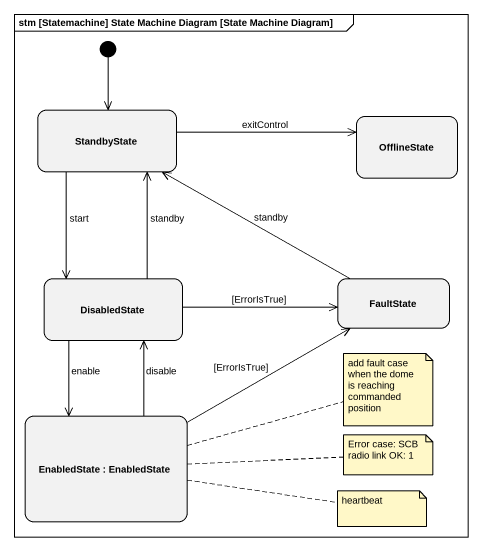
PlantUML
@startuml
mainframe stm [Statemachine] State Machine Diagram [State Machine Diagram]
hide empty description
state StandbyState
state OfflineState
state DisabledState
state FaultState
state "EnabledState : EnabledState" as EnabledState
[*] --> StandbyState
StandbyState -right-> OfflineState : exitControl
StandbyState --> DisabledState : start
DisabledState -up-> StandbyState : standby
DisabledState -right-> FaultState : [ErrorIsTrue]
DisabledState --> EnabledState : enable
FaultState -left-> StandbyState : standby
EnabledState -up-> DisabledState : disable
EnabledState -right-> FaultState : [ErrorIsTrue]
note right of EnabledState : add fault case when the dome is reaching commanded position
note right of EnabledState : Error case: SCB radio link OK: 1
note right of EnabledState : heartbeat
@enduml
